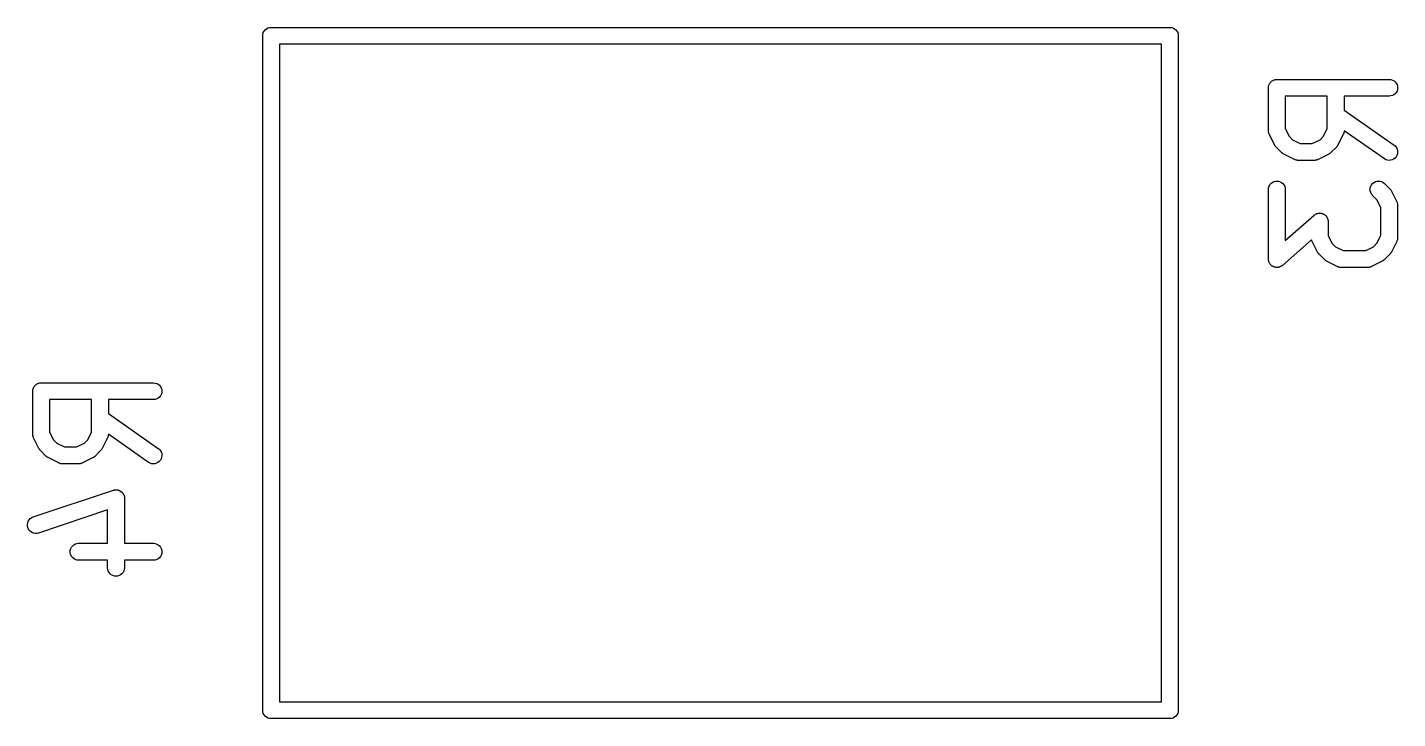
# Model space of a CAD drawing. Extents: x 99.9 to 130.1, y -164.7 to -96.1.
# Drawn here: x 101.33 to 113.53, y -116.58 to -110.42 of the extents above; entities that cross this region are included whole.
import ezdxf

# ---------------------------------------------------------------- set-up
doc = ezdxf.new("R2010")
doc.units = 0
doc.layers.add('BLACK', color=7, linetype='CONTINUOUS')

msp = doc.modelspace()

# ---------------------------------------------------------------- linework, layer by layer
at = {"layer": 'BLACK', "linetype": 'CONTINUOUS'}
for p, q in [((103.425, -110.5), (103.426, -110.485)), ((103.425, -110.504), (103.425, -110.5)), ((103.425, -113.504), (103.425, -110.504)), ((103.426, -110.485), (103.43, -110.471)), ((103.43, -110.471), (103.437, -110.458)), ((103.437, -110.458), (103.447, -110.447)), ((103.447, -110.447), (103.458, -110.437)), ((103.458, -110.437), (103.471, -110.43)), ((103.471, -110.43), (103.485, -110.426)), ((103.485, -110.426), (103.496, -110.425)), ((103.496, -110.425), (103.5, -110.425)), ((103.5, -110.425), (103.504, -110.425)), ((103.504, -110.425), (111.496, -110.425)), ((111.496, -110.425), (111.5, -110.425)), ((111.5, -110.425), (111.504, -110.425)), ((111.504, -110.425), (111.515, -110.426)), ((111.515, -110.426), (111.529, -110.43)), ((111.529, -110.43), (111.542, -110.437)), ((111.542, -110.437), (111.553, -110.447)), ((111.553, -110.447), (111.563, -110.458)), ((111.563, -110.458), (111.57, -110.471)), ((111.57, -110.471), (111.574, -110.485)), ((111.574, -110.485), (111.575, -110.5)), ((111.575, -110.5), (111.575, -110.504)), ((111.575, -110.504), (111.575, -116.496)), ((111.425, -110.575), (103.575, -110.575)), ((103.575, -110.575), (103.575, -116.425)), ((111.425, -116.425), (111.425, -110.575)), ((112.377, -110.961), (112.378, -110.954)), ((112.377, -110.962), (112.377, -110.961)), ((112.377, -110.961), (112.377, -110.961)), ((112.377, -110.961), (112.377, -110.961)), ((112.377, -110.961), (112.377, -110.961)), ((112.377, -111.343), (112.377, -110.962)), ((112.378, -110.954), (112.379, -110.947)), ((112.379, -110.946), (112.381, -110.94)), ((112.379, -110.947), (112.379, -110.946)), ((112.379, -110.947), (112.379, -110.947)), ((112.381, -110.94), (112.383, -110.933)), ((112.383, -110.932), (112.387, -110.926)), ((112.383, -110.933), (112.383, -110.932)), ((112.383, -110.933), (112.383, -110.933)), ((112.387, -110.926), (112.39, -110.92)), ((112.39, -110.92), (112.395, -110.914)), ((112.39, -110.92), (112.39, -110.92)), ((112.39, -110.92), (112.39, -110.92)), ((112.395, -110.914), (112.4, -110.909)), ((112.4, -110.908), (112.405, -110.904)), ((112.4, -110.909), (112.4, -110.908)), ((112.4, -110.909), (112.4, -110.909)), ((112.405, -110.904), (112.411, -110.899)), ((112.411, -110.899), (112.418, -110.896)), ((112.411, -110.899), (112.411, -110.899)), ((112.411, -110.899), (112.411, -110.899)), ((112.418, -110.896), (112.424, -110.893)), ((112.424, -110.892), (112.431, -110.89)), ((112.424, -110.893), (112.424, -110.892)), ((112.424, -110.892), (112.424, -110.892)), ((112.431, -110.89), (112.438, -110.888)), ((112.438, -110.888), (112.438, -110.888)), ((112.438, -110.888), (112.438, -110.888)), ((112.438, -110.888), (112.445, -110.888)), ((112.445, -110.888), (112.452, -110.887)), ((112.452, -110.887), (113.452, -110.887)), ((113.452, -110.887), (113.453, -110.887)), ((113.453, -110.887), (113.468, -110.889)), ((113.468, -110.889), (113.482, -110.893)), ((113.482, -110.893), (113.495, -110.9)), ((113.495, -110.9), (113.506, -110.909)), ((113.506, -110.909), (113.515, -110.921)), ((113.515, -110.921), (113.522, -110.934)), ((113.522, -110.991), (113.515, -111.004)), ((113.522, -110.934), (113.526, -110.948)), ((113.526, -110.977), (113.522, -110.991)), ((113.526, -110.948), (113.527, -110.962)), ((113.527, -110.962), (113.526, -110.977)), ((112.527, -111.037), (112.527, -111.325)), ((112.901, -111.037), (112.527, -111.037)), ((112.901, -111.325), (112.901, -111.037)), ((113.452, -111.037), (113.051, -111.037)), ((113.051, -111.037), (113.051, -111.161)), ((113.467, -111.035), (113.452, -111.037)), ((113.481, -111.031), (113.467, -111.035)), ((113.494, -111.024), (113.481, -111.031)), ((113.505, -111.015), (113.494, -111.024)), ((113.515, -111.004), (113.505, -111.015)), ((113.051, -111.161), (113.495, -111.472)), ((112.378, -111.345), (112.377, -111.343)), ((112.378, -111.347), (112.378, -111.345)), ((112.378, -111.352), (112.378, -111.347)), ((112.379, -111.357), (112.378, -111.352)), ((112.379, -111.36), (112.379, -111.357)), ((112.527, -111.325), (112.562, -111.394)), ((112.867, -111.394), (112.901, -111.325)), ((113.05, -111.358), (113.049, -111.361)), ((113.051, -111.348), (113.05, -111.353)), ((113.05, -111.353), (113.05, -111.358)), ((113.409, -111.595), (113.051, -111.344)), ((113.051, -111.344), (113.051, -111.346)), ((113.051, -111.346), (113.051, -111.348)), ((112.38, -111.362), (112.379, -111.36)), ((112.382, -111.367), (112.38, -111.362)), ((112.383, -111.371), (112.382, -111.367)), ((112.384, -111.373), (112.383, -111.371)), ((112.385, -111.375), (112.384, -111.373)), ((112.385, -111.376), (112.385, -111.375)), ((112.433, -111.472), (112.385, -111.376)), ((112.435, -111.475), (112.433, -111.472)), ((112.437, -111.479), (112.435, -111.475)), ((112.439, -111.481), (112.437, -111.479)), ((112.562, -111.394), (112.592, -111.424)), ((112.592, -111.424), (112.661, -111.458)), ((112.661, -111.458), (112.768, -111.458)), ((112.768, -111.458), (112.837, -111.424)), ((112.837, -111.424), (112.867, -111.394)), ((112.991, -111.48), (112.989, -111.482)), ((112.993, -111.476), (112.991, -111.48)), ((112.995, -111.473), (112.993, -111.476)), ((112.996, -111.472), (112.995, -111.473)), ((113.043, -111.376), (112.996, -111.472)), ((113.044, -111.374), (113.043, -111.376)), ((113.045, -111.372), (113.044, -111.374)), ((113.047, -111.368), (113.045, -111.372)), ((113.049, -111.363), (113.047, -111.368)), ((113.049, -111.361), (113.049, -111.363)), ((113.495, -111.472), (113.496, -111.472)), ((113.496, -111.472), (113.507, -111.482)), ((112.441, -111.484), (112.439, -111.481)), ((112.444, -111.487), (112.441, -111.484)), ((112.446, -111.49), (112.444, -111.487)), ((112.447, -111.491), (112.446, -111.49)), ((112.495, -111.539), (112.447, -111.491)), ((112.498, -111.541), (112.495, -111.539)), ((112.501, -111.544), (112.498, -111.541)), ((112.503, -111.546), (112.501, -111.544)), ((112.506, -111.548), (112.503, -111.546)), ((112.51, -111.55), (112.506, -111.548)), ((112.513, -111.552), (112.51, -111.55)), ((112.514, -111.553), (112.513, -111.552)), ((112.609, -111.6), (112.514, -111.553)), ((112.611, -111.601), (112.609, -111.6)), ((112.613, -111.602), (112.611, -111.601)), ((112.618, -111.604), (112.613, -111.602)), ((112.816, -111.602), (112.814, -111.603)), ((112.818, -111.601), (112.816, -111.602)), ((112.819, -111.6), (112.818, -111.601)), ((112.914, -111.553), (112.819, -111.6)), ((112.918, -111.551), (112.914, -111.553)), ((112.922, -111.549), (112.918, -111.551)), ((112.924, -111.547), (112.922, -111.549)), ((112.927, -111.545), (112.924, -111.547)), ((112.93, -111.542), (112.927, -111.545)), ((112.933, -111.539), (112.93, -111.542)), ((112.934, -111.539), (112.933, -111.539)), ((112.982, -111.491), (112.934, -111.539)), ((112.984, -111.488), (112.982, -111.491)), ((112.987, -111.485), (112.984, -111.488)), ((112.989, -111.482), (112.987, -111.485)), ((113.422, -111.602), (113.409, -111.595)), ((113.436, -111.607), (113.422, -111.602)), ((113.492, -111.597), (113.479, -111.603)), ((113.504, -111.588), (113.492, -111.597)), ((113.514, -111.577), (113.504, -111.588)), ((113.507, -111.482), (113.516, -111.494)), ((113.521, -111.564), (113.514, -111.577)), ((113.516, -111.494), (113.523, -111.507)), ((113.525, -111.55), (113.521, -111.564)), ((113.523, -111.507), (113.526, -111.521)), ((113.527, -111.536), (113.525, -111.55)), ((113.526, -111.521), (113.527, -111.536)), ((112.623, -111.606), (112.618, -111.604)), ((112.625, -111.606), (112.623, -111.606)), ((112.627, -111.607), (112.625, -111.606)), ((112.632, -111.607), (112.627, -111.607)), ((112.637, -111.608), (112.632, -111.607)), ((112.64, -111.608), (112.637, -111.608)), ((112.642, -111.608), (112.64, -111.608)), ((112.643, -111.608), (112.642, -111.608)), ((112.786, -111.608), (112.643, -111.608)), ((112.788, -111.608), (112.786, -111.608)), ((112.79, -111.608), (112.788, -111.608)), ((112.795, -111.607), (112.79, -111.608)), ((112.8, -111.607), (112.795, -111.607)), ((112.802, -111.606), (112.8, -111.607)), ((112.805, -111.606), (112.802, -111.606)), ((112.809, -111.604), (112.805, -111.606)), ((112.814, -111.603), (112.809, -111.604)), ((113.451, -111.608), (113.436, -111.607)), ((113.465, -111.607), (113.451, -111.608)), ((113.479, -111.603), (113.465, -111.607)), ((112.379, -111.851), (112.383, -111.837)), ((112.383, -111.837), (112.39, -111.824)), ((112.39, -111.824), (112.4, -111.813)), ((112.4, -111.813), (112.411, -111.804)), ((112.411, -111.804), (112.424, -111.797)), ((112.424, -111.797), (112.438, -111.793)), ((112.438, -111.793), (112.453, -111.792)), ((112.453, -111.792), (112.467, -111.793)), ((112.467, -111.793), (112.481, -111.798)), ((112.481, -111.798), (112.494, -111.804)), ((112.494, -111.804), (112.506, -111.814)), ((112.506, -111.814), (112.515, -111.825)), ((112.515, -111.825), (112.522, -111.838)), ((112.522, -111.838), (112.526, -111.852)), ((113.284, -111.851), (113.288, -111.837)), ((113.288, -111.837), (113.295, -111.825)), ((113.295, -111.825), (113.304, -111.813)), ((113.304, -111.813), (113.316, -111.804)), ((113.316, -111.804), (113.329, -111.797)), ((113.329, -111.797), (113.343, -111.793)), ((113.343, -111.793), (113.357, -111.792)), ((113.357, -111.792), (113.372, -111.793)), ((113.372, -111.793), (113.386, -111.797)), ((113.386, -111.797), (113.399, -111.804)), ((113.399, -111.804), (113.41, -111.814)), ((113.41, -111.814), (113.458, -111.861)), ((112.377, -111.866), (112.379, -111.851)), ((112.377, -111.867), (112.377, -111.866)), ((112.377, -112.486), (112.377, -111.867)), ((112.526, -111.852), (112.527, -111.867)), ((112.527, -111.867), (112.527, -112.32)), ((113.282, -111.866), (113.284, -111.851)), ((113.283, -111.88), (113.282, -111.866)), ((113.288, -111.895), (113.283, -111.88)), ((113.294, -111.908), (113.288, -111.895)), ((113.303, -111.919), (113.294, -111.908)), ((113.304, -111.92), (113.303, -111.919)), ((113.343, -111.959), (113.304, -111.92)), ((113.377, -112.027), (113.343, -111.959)), ((113.458, -111.861), (113.459, -111.862)), ((113.459, -111.862), (113.461, -111.865)), ((113.461, -111.865), (113.464, -111.868)), ((113.464, -111.868), (113.466, -111.871)), ((113.466, -111.871), (113.468, -111.873)), ((113.468, -111.873), (113.47, -111.877)), ((113.47, -111.877), (113.472, -111.881)), ((113.472, -111.881), (113.519, -111.976)), ((112.789, -112.093), (112.792, -112.09)), ((112.792, -112.09), (112.795, -112.088)), ((112.795, -112.088), (112.797, -112.087)), ((112.797, -112.087), (112.801, -112.085)), ((112.801, -112.085), (112.805, -112.083)), ((112.805, -112.083), (112.808, -112.082)), ((112.808, -112.082), (112.81, -112.081)), ((112.81, -112.081), (112.815, -112.08)), ((112.815, -112.08), (112.819, -112.079)), ((112.819, -112.079), (112.822, -112.078)), ((112.822, -112.078), (112.824, -112.078)), ((112.824, -112.078), (112.829, -112.078)), ((112.829, -112.078), (112.834, -112.077)), ((112.834, -112.077), (112.836, -112.078)), ((112.836, -112.078), (112.839, -112.078)), ((112.839, -112.078), (112.844, -112.078)), ((112.844, -112.078), (112.848, -112.079)), ((112.848, -112.079), (112.851, -112.08)), ((112.851, -112.08), (112.854, -112.08)), ((112.854, -112.08), (112.858, -112.082)), ((112.858, -112.082), (112.862, -112.083)), ((112.862, -112.083), (112.865, -112.084)), ((112.865, -112.084), (112.867, -112.085)), ((112.867, -112.085), (112.871, -112.088)), ((112.871, -112.088), (112.875, -112.09)), ((112.875, -112.09), (112.877, -112.092)), ((113.377, -112.278), (113.377, -112.027)), ((113.519, -111.976), (113.52, -111.977)), ((113.52, -111.977), (113.521, -111.979)), ((113.521, -111.979), (113.522, -111.981)), ((113.522, -111.981), (113.523, -111.986)), ((113.523, -111.986), (113.525, -111.991)), ((113.525, -111.991), (113.525, -111.993)), ((113.525, -111.993), (113.526, -111.995)), ((113.526, -111.995), (113.526, -112)), ((113.526, -112), (113.527, -112.005)), ((113.527, -112.005), (113.527, -112.007)), ((113.527, -112.007), (113.527, -112.01)), ((113.527, -112.01), (113.527, -112.295)), ((112.527, -112.32), (112.784, -112.096)), ((112.784, -112.096), (112.785, -112.095)), ((112.785, -112.095), (112.789, -112.093)), ((112.877, -112.092), (112.88, -112.093)), ((112.88, -112.093), (112.883, -112.097)), ((112.883, -112.097), (112.887, -112.1)), ((112.887, -112.1), (112.888, -112.102)), ((112.888, -112.102), (112.89, -112.103)), ((112.89, -112.103), (112.893, -112.107)), ((112.893, -112.107), (112.896, -112.111)), ((112.896, -112.111), (112.897, -112.113)), ((112.897, -112.113), (112.899, -112.115)), ((112.899, -112.115), (112.9, -112.12)), ((112.9, -112.12), (112.903, -112.124)), ((112.903, -112.124), (112.903, -112.126)), ((112.903, -112.126), (112.905, -112.129)), ((112.905, -112.129), (112.906, -112.133)), ((112.906, -112.133), (112.907, -112.138)), ((112.907, -112.138), (112.907, -112.14)), ((112.907, -112.14), (112.908, -112.143)), ((112.908, -112.143), (112.908, -112.148)), ((112.908, -112.148), (112.908, -112.152)), ((112.908, -112.152), (112.908, -112.278)), ((112.761, -112.315), (112.502, -112.542)), ((112.763, -112.319), (112.761, -112.315)), ((112.764, -112.324), (112.763, -112.319)), ((112.765, -112.326), (112.764, -112.324)), ((112.766, -112.328), (112.765, -112.326)), ((112.766, -112.329), (112.766, -112.328)), ((112.814, -112.424), (112.766, -112.329)), ((112.908, -112.278), (112.943, -112.346)), ((113.343, -112.346), (113.377, -112.278)), ((113.519, -112.329), (113.472, -112.424)), ((113.52, -112.327), (113.519, -112.329)), ((113.521, -112.325), (113.52, -112.327)), ((113.523, -112.32), (113.521, -112.325)), ((113.525, -112.315), (113.523, -112.32)), ((113.526, -112.311), (113.525, -112.313)), ((113.525, -112.313), (113.525, -112.315)), ((113.527, -112.301), (113.526, -112.306)), ((113.526, -112.306), (113.526, -112.311)), ((113.527, -112.295), (113.527, -112.296)), ((113.527, -112.296), (113.527, -112.298)), ((113.527, -112.298), (113.527, -112.301)), ((112.816, -112.428), (112.814, -112.424)), ((112.818, -112.431), (112.816, -112.428)), ((112.82, -112.434), (112.818, -112.431)), ((112.822, -112.436), (112.82, -112.434)), ((112.825, -112.439), (112.822, -112.436)), ((112.827, -112.443), (112.825, -112.439)), ((112.828, -112.444), (112.827, -112.443)), ((112.876, -112.491), (112.828, -112.444)), ((112.943, -112.346), (112.973, -112.376)), ((112.973, -112.376), (113.042, -112.411)), ((113.042, -112.411), (113.244, -112.411)), ((113.244, -112.411), (113.313, -112.376)), ((113.313, -112.376), (113.343, -112.346)), ((113.458, -112.444), (113.41, -112.491)), ((113.46, -112.44), (113.458, -112.444)), ((113.463, -112.437), (113.46, -112.44)), ((113.465, -112.435), (113.463, -112.437)), ((113.467, -112.432), (113.465, -112.435)), ((113.469, -112.428), (113.467, -112.432)), ((113.471, -112.425), (113.469, -112.428)), ((113.472, -112.424), (113.471, -112.425)), ((112.378, -112.49), (112.377, -112.486)), ((112.378, -112.495), (112.378, -112.49)), ((112.379, -112.498), (112.378, -112.495)), ((112.379, -112.5), (112.379, -112.498)), ((112.38, -112.505), (112.379, -112.5)), ((112.381, -112.509), (112.38, -112.505)), ((112.382, -112.512), (112.381, -112.509)), ((112.383, -112.514), (112.382, -112.512)), ((112.385, -112.518), (112.383, -112.514)), ((112.387, -112.523), (112.385, -112.518)), ((112.389, -112.525), (112.387, -112.523)), ((112.39, -112.527), (112.389, -112.525)), ((112.393, -112.531), (112.39, -112.527)), ((112.396, -112.535), (112.393, -112.531)), ((112.397, -112.537), (112.396, -112.535)), ((112.399, -112.539), (112.397, -112.537)), ((112.403, -112.542), (112.399, -112.539)), ((112.406, -112.545), (112.403, -112.542)), ((112.408, -112.546), (112.406, -112.545)), ((112.41, -112.548), (112.408, -112.546)), ((112.415, -112.55), (112.41, -112.548)), ((112.419, -112.553), (112.415, -112.55)), ((112.421, -112.554), (112.419, -112.553)), ((112.423, -112.555), (112.421, -112.554)), ((112.428, -112.556), (112.423, -112.555)), ((112.432, -112.558), (112.428, -112.556)), ((112.435, -112.558), (112.432, -112.558)), ((112.437, -112.559), (112.435, -112.558)), ((112.442, -112.56), (112.437, -112.559)), ((112.447, -112.56), (112.442, -112.56)), ((112.449, -112.56), (112.447, -112.56)), ((112.452, -112.561), (112.449, -112.56)), ((112.457, -112.56), (112.452, -112.561)), ((112.461, -112.56), (112.457, -112.56)), ((112.464, -112.56), (112.461, -112.56)), ((112.466, -112.559), (112.464, -112.56)), ((112.471, -112.558), (112.466, -112.559)), ((112.476, -112.557), (112.471, -112.558)), ((112.478, -112.556), (112.476, -112.557)), ((112.48, -112.555), (112.478, -112.556)), ((112.485, -112.553), (112.48, -112.555)), ((112.489, -112.551), (112.485, -112.553)), ((112.491, -112.55), (112.489, -112.551)), ((112.493, -112.548), (112.491, -112.55)), ((112.497, -112.546), (112.493, -112.548)), ((112.501, -112.543), (112.497, -112.546)), ((112.502, -112.542), (112.501, -112.543)), ((112.879, -112.494), (112.876, -112.491)), ((112.882, -112.497), (112.879, -112.494)), ((112.884, -112.498), (112.882, -112.497)), ((112.887, -112.5), (112.884, -112.498)), ((112.891, -112.502), (112.887, -112.5)), ((112.894, -112.505), (112.891, -112.502)), ((112.895, -112.505), (112.894, -112.505)), ((112.99, -112.553), (112.895, -112.505)), ((112.992, -112.554), (112.99, -112.553)), ((112.994, -112.555), (112.992, -112.554)), ((112.999, -112.556), (112.994, -112.555)), ((113.004, -112.558), (112.999, -112.556)), ((113.006, -112.558), (113.004, -112.558)), ((113.008, -112.559), (113.006, -112.558)), ((113.013, -112.56), (113.008, -112.559)), ((113.018, -112.561), (113.013, -112.56)), ((113.021, -112.56), (113.018, -112.561)), ((113.023, -112.561), (113.021, -112.56)), ((113.024, -112.561), (113.023, -112.561)), ((113.262, -112.561), (113.024, -112.561)), ((113.264, -112.56), (113.262, -112.561)), ((113.266, -112.561), (113.264, -112.56)), ((113.271, -112.56), (113.266, -112.561)), ((113.276, -112.559), (113.271, -112.56)), ((113.279, -112.559), (113.276, -112.559)), ((113.281, -112.558), (113.279, -112.559)), ((113.286, -112.557), (113.281, -112.558)), ((113.29, -112.555), (113.286, -112.557)), ((113.292, -112.554), (113.29, -112.555)), ((113.295, -112.553), (113.292, -112.554)), ((113.391, -112.505), (113.295, -112.553)), ((113.295, -112.553), (113.295, -112.553)), ((113.394, -112.503), (113.391, -112.505)), ((113.398, -112.501), (113.394, -112.503)), ((113.4, -112.499), (113.398, -112.501)), ((113.403, -112.497), (113.4, -112.499)), ((113.406, -112.494), (113.403, -112.497)), ((113.409, -112.492), (113.406, -112.494)), ((113.41, -112.491), (113.409, -112.492)), ((103.425, -116.496), (103.425, -113.504)), ((103.425, -113.504), (103.425, -113.504)), ((101.377, -113.661), (101.378, -113.654)), ((101.377, -113.662), (101.377, -113.661)), ((101.377, -113.661), (101.377, -113.661)), ((101.377, -113.661), (101.377, -113.661)), ((101.377, -113.661), (101.377, -113.661)), ((101.377, -114.043), (101.377, -113.662)), ((101.378, -113.654), (101.379, -113.647)), ((101.379, -113.646), (101.381, -113.64)), ((101.379, -113.647), (101.379, -113.646)), ((101.379, -113.647), (101.379, -113.647)), ((101.381, -113.64), (101.383, -113.633)), ((101.383, -113.632), (101.387, -113.626)), ((101.383, -113.633), (101.383, -113.632)), ((101.383, -113.633), (101.383, -113.633)), ((101.387, -113.626), (101.39, -113.62)), ((101.39, -113.62), (101.395, -113.614)), ((101.39, -113.62), (101.39, -113.62)), ((101.39, -113.62), (101.39, -113.62)), ((101.395, -113.614), (101.4, -113.609)), ((101.4, -113.608), (101.405, -113.604)), ((101.4, -113.609), (101.4, -113.608)), ((101.4, -113.609), (101.4, -113.609)), ((101.405, -113.604), (101.411, -113.599)), ((101.411, -113.599), (101.418, -113.596)), ((101.411, -113.599), (101.411, -113.599)), ((101.411, -113.599), (101.411, -113.599)), ((101.418, -113.596), (101.424, -113.593)), ((101.424, -113.592), (101.431, -113.59)), ((101.424, -113.593), (101.424, -113.592)), ((101.424, -113.592), (101.424, -113.592)), ((101.431, -113.59), (101.438, -113.588)), ((101.438, -113.588), (101.438, -113.588)), ((101.438, -113.588), (101.438, -113.588)), ((101.438, -113.588), (101.445, -113.588)), ((101.445, -113.588), (101.452, -113.587)), ((101.452, -113.587), (102.452, -113.587)), ((102.452, -113.587), (102.453, -113.587)), ((102.453, -113.587), (102.468, -113.589)), ((102.468, -113.589), (102.482, -113.593)), ((102.482, -113.593), (102.495, -113.6)), ((102.495, -113.6), (102.506, -113.609)), ((102.506, -113.609), (102.515, -113.621)), ((102.515, -113.621), (102.522, -113.634)), ((102.522, -113.634), (102.526, -113.648)), ((102.526, -113.648), (102.527, -113.662)), ((102.527, -113.662), (102.526, -113.677)), ((101.527, -113.737), (101.527, -114.025)), ((101.901, -113.737), (101.527, -113.737)), ((101.901, -114.025), (101.901, -113.737)), ((102.452, -113.737), (102.051, -113.737)), ((102.051, -113.737), (102.051, -113.861)), ((102.467, -113.735), (102.452, -113.737)), ((102.481, -113.731), (102.467, -113.735)), ((102.494, -113.724), (102.481, -113.731)), ((102.505, -113.715), (102.494, -113.724)), ((102.515, -113.704), (102.505, -113.715)), ((102.522, -113.691), (102.515, -113.704)), ((102.526, -113.677), (102.522, -113.691)), ((102.051, -113.861), (102.495, -114.172)), ((101.527, -114.025), (101.562, -114.094)), ((101.867, -114.094), (101.901, -114.025)), ((101.378, -114.045), (101.377, -114.043)), ((101.378, -114.047), (101.378, -114.045)), ((101.378, -114.052), (101.378, -114.047)), ((101.379, -114.057), (101.378, -114.052)), ((101.379, -114.06), (101.379, -114.057)), ((101.38, -114.062), (101.379, -114.06)), ((101.382, -114.067), (101.38, -114.062)), ((101.383, -114.071), (101.382, -114.067)), ((101.384, -114.073), (101.383, -114.071)), ((101.385, -114.075), (101.384, -114.073)), ((101.385, -114.076), (101.385, -114.075)), ((101.433, -114.172), (101.385, -114.076)), ((101.562, -114.094), (101.592, -114.124)), ((101.592, -114.124), (101.661, -114.158)), ((101.661, -114.158), (101.768, -114.158)), ((101.768, -114.158), (101.837, -114.124)), ((101.837, -114.124), (101.867, -114.094)), ((102.043, -114.076), (101.996, -114.172)), ((102.044, -114.074), (102.043, -114.076)), ((102.045, -114.072), (102.044, -114.074)), ((102.047, -114.068), (102.045, -114.072)), ((102.049, -114.063), (102.047, -114.068)), ((102.05, -114.058), (102.049, -114.061)), ((102.049, -114.061), (102.049, -114.063)), ((102.051, -114.048), (102.05, -114.053)), ((102.05, -114.053), (102.05, -114.058)), ((102.409, -114.295), (102.051, -114.044)), ((102.051, -114.044), (102.051, -114.046)), ((102.051, -114.046), (102.051, -114.048)), ((101.435, -114.175), (101.433, -114.172)), ((101.437, -114.179), (101.435, -114.175)), ((101.439, -114.181), (101.437, -114.179)), ((101.441, -114.184), (101.439, -114.181)), ((101.444, -114.187), (101.441, -114.184)), ((101.446, -114.19), (101.444, -114.187)), ((101.447, -114.191), (101.446, -114.19)), ((101.495, -114.239), (101.447, -114.191)), ((101.498, -114.241), (101.495, -114.239)), ((101.501, -114.244), (101.498, -114.241)), ((101.503, -114.246), (101.501, -114.244)), ((101.506, -114.248), (101.503, -114.246)), ((101.51, -114.25), (101.506, -114.248)), ((101.513, -114.252), (101.51, -114.25)), ((101.514, -114.253), (101.513, -114.252)), ((101.609, -114.3), (101.514, -114.253)), ((101.914, -114.253), (101.819, -114.3)), ((101.918, -114.251), (101.914, -114.253)), ((101.922, -114.249), (101.918, -114.251)), ((101.924, -114.247), (101.922, -114.249)), ((101.927, -114.245), (101.924, -114.247)), ((101.93, -114.242), (101.927, -114.245)), ((101.933, -114.239), (101.93, -114.242)), ((101.934, -114.239), (101.933, -114.239)), ((101.982, -114.191), (101.934, -114.239)), ((101.984, -114.188), (101.982, -114.191)), ((101.987, -114.185), (101.984, -114.188)), ((101.989, -114.182), (101.987, -114.185)), ((101.991, -114.18), (101.989, -114.182)), ((101.993, -114.176), (101.991, -114.18)), ((101.995, -114.173), (101.993, -114.176)), ((101.996, -114.172), (101.995, -114.173)), ((102.495, -114.172), (102.496, -114.172)), ((102.496, -114.172), (102.507, -114.182)), ((102.514, -114.277), (102.504, -114.288)), ((102.507, -114.182), (102.516, -114.194)), ((102.521, -114.264), (102.514, -114.277)), ((102.516, -114.194), (102.523, -114.207)), ((102.525, -114.25), (102.521, -114.264)), ((102.523, -114.207), (102.526, -114.221)), ((102.527, -114.236), (102.525, -114.25)), ((102.526, -114.221), (102.527, -114.236)), ((101.611, -114.301), (101.609, -114.3)), ((101.613, -114.302), (101.611, -114.301)), ((101.618, -114.304), (101.613, -114.302)), ((101.623, -114.306), (101.618, -114.304)), ((101.625, -114.306), (101.623, -114.306)), ((101.627, -114.307), (101.625, -114.306)), ((101.632, -114.307), (101.627, -114.307)), ((101.637, -114.308), (101.632, -114.307)), ((101.64, -114.308), (101.637, -114.308)), ((101.642, -114.308), (101.64, -114.308)), ((101.643, -114.308), (101.642, -114.308)), ((101.786, -114.308), (101.643, -114.308)), ((101.788, -114.308), (101.786, -114.308)), ((101.79, -114.308), (101.788, -114.308)), ((101.795, -114.307), (101.79, -114.308)), ((101.8, -114.307), (101.795, -114.307)), ((101.802, -114.306), (101.8, -114.307)), ((101.805, -114.306), (101.802, -114.306)), ((101.809, -114.304), (101.805, -114.306)), ((101.814, -114.303), (101.809, -114.304)), ((101.816, -114.302), (101.814, -114.303)), ((101.818, -114.301), (101.816, -114.302)), ((101.819, -114.3), (101.818, -114.301)), ((102.422, -114.302), (102.409, -114.295)), ((102.436, -114.307), (102.422, -114.302)), ((102.451, -114.308), (102.436, -114.307)), ((102.465, -114.307), (102.451, -114.308)), ((102.479, -114.303), (102.465, -114.307)), ((102.492, -114.297), (102.479, -114.303)), ((102.504, -114.288), (102.492, -114.297)), ((101.381, -114.781), (102.095, -114.543)), ((102.095, -114.543), (102.096, -114.543)), ((102.096, -114.543), (102.101, -114.542)), ((102.101, -114.542), (102.105, -114.541)), ((102.105, -114.541), (102.108, -114.54)), ((102.108, -114.54), (102.111, -114.54)), ((102.111, -114.54), (102.115, -114.54)), ((102.115, -114.54), (102.12, -114.539)), ((102.12, -114.539), (102.122, -114.54)), ((102.122, -114.54), (102.125, -114.54)), ((102.125, -114.54), (102.13, -114.54)), ((102.13, -114.54), (102.134, -114.541)), ((102.134, -114.541), (102.137, -114.542)), ((102.137, -114.542), (102.14, -114.542)), ((102.14, -114.542), (102.144, -114.544)), ((102.144, -114.544), (102.148, -114.545)), ((102.148, -114.545), (102.151, -114.547)), ((102.151, -114.547), (102.153, -114.548)), ((102.153, -114.548), (102.157, -114.55)), ((102.157, -114.55), (102.161, -114.552)), ((102.161, -114.552), (102.163, -114.554)), ((102.163, -114.554), (102.166, -114.555)), ((102.166, -114.555), (102.169, -114.559)), ((102.169, -114.559), (102.172, -114.561)), ((102.172, -114.561), (102.174, -114.564)), ((102.174, -114.564), (102.176, -114.566)), ((102.176, -114.566), (102.179, -114.569)), ((102.179, -114.569), (102.182, -114.573)), ((102.182, -114.573), (102.183, -114.575)), ((102.183, -114.575), (102.184, -114.578)), ((102.184, -114.578), (102.186, -114.582)), ((102.186, -114.582), (102.188, -114.586)), ((102.188, -114.586), (102.189, -114.588)), ((102.189, -114.588), (102.19, -114.591)), ((102.19, -114.591), (102.191, -114.595)), ((102.191, -114.595), (102.193, -114.6)), ((102.193, -114.6), (102.193, -114.603)), ((102.193, -114.603), (102.194, -114.605)), ((102.194, -114.605), (102.194, -114.61)), ((102.194, -114.61), (102.194, -114.614)), ((102.194, -114.614), (102.194, -115.015)), ((102.044, -114.718), (101.428, -114.924)), ((102.044, -115.015), (102.044, -114.718)), ((101.33, -114.847), (101.333, -114.832)), ((101.33, -114.861), (101.33, -114.847)), ((101.333, -114.876), (101.33, -114.861)), ((101.333, -114.832), (101.338, -114.819)), ((101.339, -114.889), (101.333, -114.876)), ((101.338, -114.819), (101.346, -114.806)), ((101.348, -114.901), (101.339, -114.889)), ((101.346, -114.806), (101.356, -114.796)), ((101.356, -114.796), (101.368, -114.787)), ((101.368, -114.787), (101.381, -114.781)), ((101.358, -114.911), (101.348, -114.901)), ((101.371, -114.919), (101.358, -114.911)), ((101.384, -114.924), (101.371, -114.919)), ((101.399, -114.927), (101.384, -114.924)), ((101.413, -114.927), (101.399, -114.927)), ((101.427, -114.924), (101.413, -114.927)), ((101.428, -114.924), (101.427, -114.924)), ((101.757, -115.021), (101.771, -115.017)), ((101.771, -115.017), (101.786, -115.015)), ((101.786, -115.015), (102.044, -115.015)), ((102.194, -115.015), (102.452, -115.015)), ((102.452, -115.015), (102.453, -115.015)), ((102.453, -115.015), (102.468, -115.017)), ((102.468, -115.017), (102.482, -115.022)), ((101.711, -115.09), (101.712, -115.075)), ((101.712, -115.105), (101.711, -115.09)), ((101.712, -115.075), (101.717, -115.061)), ((101.716, -115.119), (101.712, -115.105)), ((101.723, -115.132), (101.716, -115.119)), ((101.717, -115.061), (101.724, -115.049)), ((101.732, -115.143), (101.723, -115.132)), ((101.724, -115.049), (101.733, -115.037)), ((101.733, -115.037), (101.744, -115.028)), ((101.744, -115.028), (101.757, -115.021)), ((102.482, -115.022), (102.495, -115.029)), ((102.495, -115.029), (102.506, -115.038)), ((102.515, -115.132), (102.505, -115.144)), ((102.506, -115.038), (102.515, -115.049)), ((102.515, -115.049), (102.522, -115.062)), ((102.522, -115.12), (102.515, -115.132)), ((102.522, -115.062), (102.526, -115.076)), ((102.526, -115.106), (102.522, -115.12)), ((102.526, -115.076), (102.527, -115.091)), ((102.527, -115.091), (102.526, -115.106)), ((101.743, -115.152), (101.732, -115.143)), ((101.756, -115.159), (101.743, -115.152)), ((101.77, -115.164), (101.756, -115.159)), ((101.785, -115.165), (101.77, -115.164)), ((101.786, -115.165), (101.785, -115.165)), ((102.044, -115.165), (101.786, -115.165)), ((102.044, -115.233), (102.044, -115.165)), ((102.045, -115.248), (102.044, -115.233)), ((102.05, -115.262), (102.045, -115.248)), ((102.192, -115.249), (102.188, -115.263)), ((102.194, -115.234), (102.192, -115.249)), ((102.452, -115.165), (102.194, -115.165)), ((102.194, -115.165), (102.194, -115.233)), ((102.194, -115.233), (102.194, -115.234)), ((102.467, -115.164), (102.452, -115.165)), ((102.481, -115.16), (102.467, -115.164)), ((102.494, -115.153), (102.481, -115.16)), ((102.505, -115.144), (102.494, -115.153)), ((102.057, -115.275), (102.05, -115.262)), ((102.066, -115.286), (102.057, -115.275)), ((102.077, -115.296), (102.066, -115.286)), ((102.09, -115.302), (102.077, -115.296)), ((102.104, -115.307), (102.09, -115.302)), ((102.119, -115.308), (102.104, -115.307)), ((102.133, -115.307), (102.119, -115.308)), ((102.147, -115.303), (102.133, -115.307)), ((102.16, -115.296), (102.147, -115.303)), ((102.172, -115.287), (102.16, -115.296)), ((102.181, -115.276), (102.172, -115.287)), ((102.188, -115.263), (102.181, -115.276)), ((103.575, -116.425), (111.425, -116.425)), ((103.425, -116.5), (103.425, -116.496)), ((103.426, -116.515), (103.425, -116.5)), ((103.43, -116.529), (103.426, -116.515)), ((103.437, -116.542), (103.43, -116.529)), ((103.446, -116.553), (103.437, -116.542)), ((103.447, -116.553), (103.446, -116.553)), ((103.458, -116.563), (103.447, -116.553)), ((103.471, -116.57), (103.458, -116.563)), ((103.485, -116.574), (103.471, -116.57)), ((103.5, -116.575), (103.485, -116.574)), ((103.504, -116.575), (103.5, -116.575)), ((111.496, -116.575), (103.504, -116.575)), ((111.5, -116.575), (111.496, -116.575)), ((111.504, -116.575), (111.5, -116.575)), ((111.509, -116.574), (111.504, -116.575)), ((111.515, -116.574), (111.509, -116.574)), ((111.529, -116.57), (111.515, -116.574)), ((111.542, -116.563), (111.529, -116.57)), ((111.553, -116.553), (111.542, -116.563)), ((111.563, -116.542), (111.553, -116.553)), ((111.57, -116.529), (111.563, -116.542)), ((111.574, -116.515), (111.57, -116.529)), ((111.575, -116.509), (111.574, -116.515)), ((111.575, -116.496), (111.575, -116.5)), ((111.575, -116.5), (111.575, -116.509))]:
    msp.add_line(p, q, dxfattribs=at)

doc.saveas('drawing.dxf')
